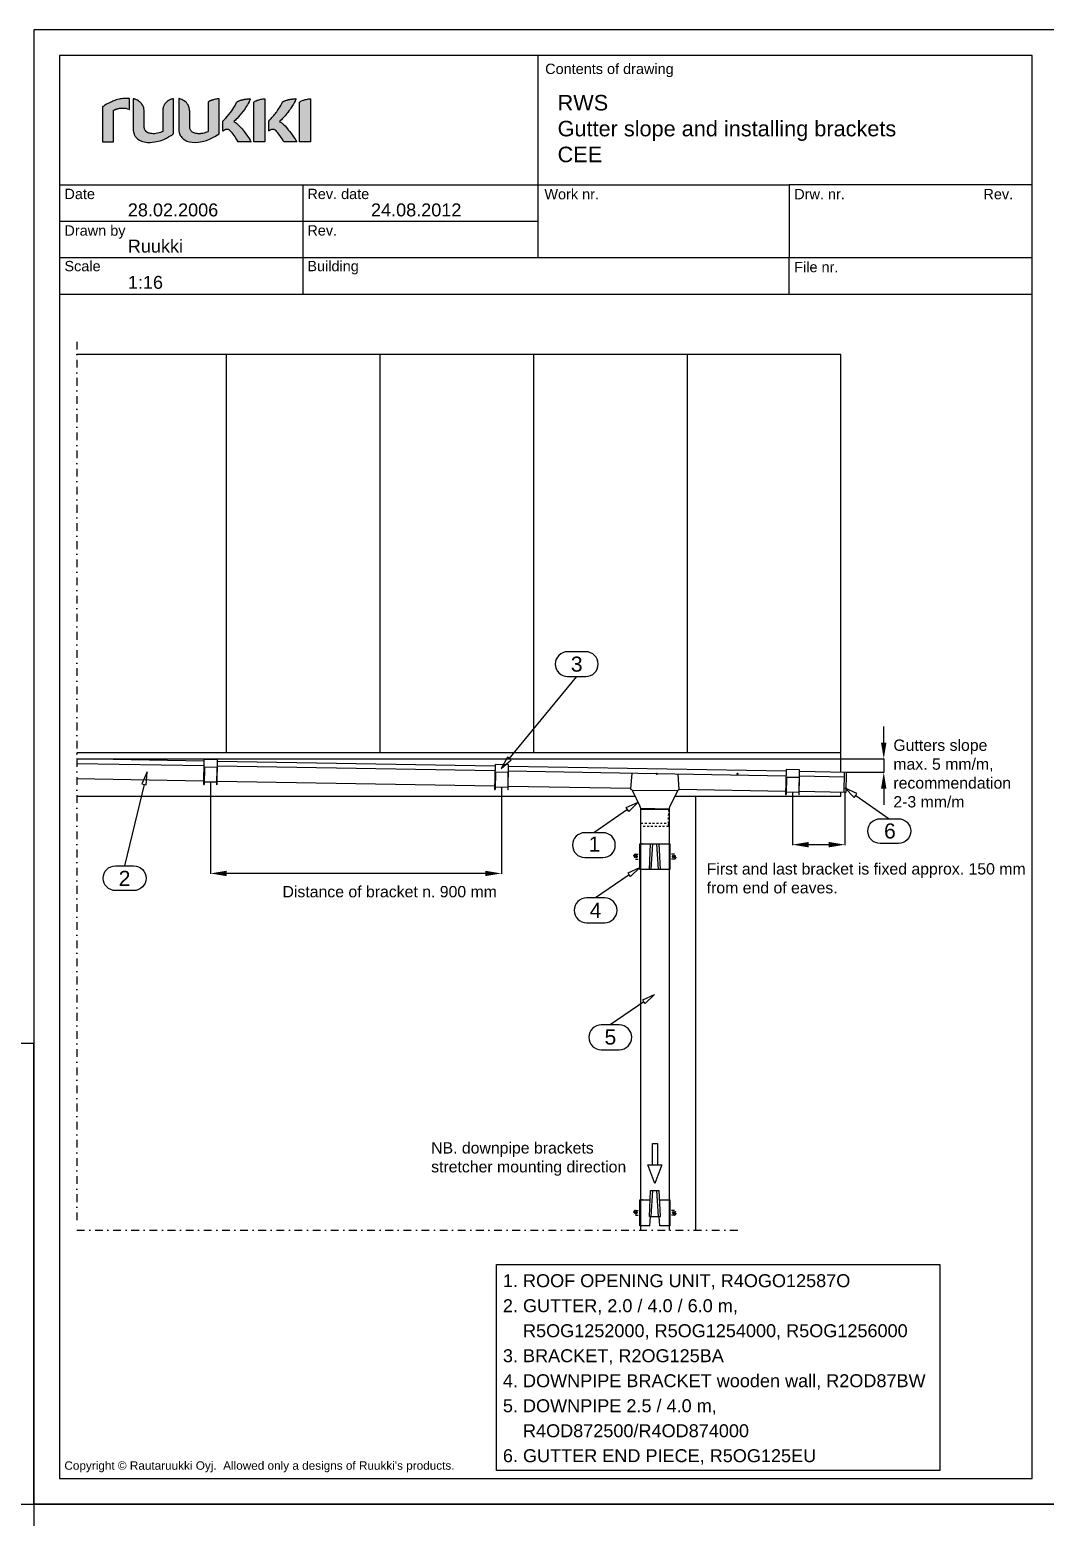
# Model space of a CAD drawing. Extents: x -5366 to 10078, y -29412 to -20292.
# Drawn here: x 760 to 3900, y -24892 to -20292 of the extents above; entities that cross this region are included whole.
import ezdxf
from ezdxf.enums import TextEntityAlignment as Align

# ---------------------------------------------------------------- set-up
doc = ezdxf.new("R2010")
doc.units = 0
doc.linetypes.add('KL', pattern=[4, 2, -2])
doc.linetypes.add('PKL', pattern=[7, 3, -2, 0, -2])
doc.layers.get('0').update_dxf_attribs({"linetype": 'CONTINUOUS'})
for name, color, linetype in [('CLASSIC', 7, 'CONTINUOUS'), ('DET_RAAMIT', 7, 'CONTINUOUS'), ('DET_VAKIOTXT', 7, 'CONTINUOUS'), ('MITAT', 2, 'CONTINUOUS'), ('MUOTO', 3, 'CONTINUOUS'), ('POIMULEVY', 7, 'CONTINUOUS'), ('r3-2', 7, 'CONTINUOUS'), ('RISTIKKO', 1, 'CONTINUOUS'), ('RU_COPYRIGHT', 7, 'CONTINUOUS'), ('RUUKKI', 7, 'CONTINUOUS'), ('RWS', 7, 'CONTINUOUS')]:
    doc.layers.add(name, color=color, linetype=linetype)
doc.layers.add('DET_RAAMI_ULOIN', color=7, linetype='CONTINUOUS', plot=False)
doc.layers.add('RWS LIMITYKSET YM', color=7, linetype='CONTINUOUS', plot=False)
doc.layers.add('KUVA', color=7, linetype='CONTINUOUS', lineweight=40)
doc.styles.add('arial', font='ARIAL.TTF')
doc.dimstyles.get("Standard").update_dxf_attribs({"dimtxt": 0.18, "dimasz": 0.18, "dimexe": 0.18, "dimexo": 0.0625, "dimgap": 0.09, "dimtad": 0, "dimtih": 1, "dimtoh": 1, "dimdec": 4, "dimzin": 0, "dimdsep": 46, "dimtxsty": 'Standard', "dimcen": 0.09, "dimadec": 0, "dimazin": 0, "dimtfac": 1, "dimtdec": 4, "dimtofl": 0, "dimtmove": 0, "dimatfit": 3, "dimfxl": 0, "dimtolj": 1, "dimtzin": 0, "dimarcsym": 0})

# ---------------------------------------------------------------- blocks, each defined once
blk = doc.blocks.new('*D105')
at = {"layer": 'RUUKKI', "color": 0, "lineweight": -2, "ltscale": 3}
for p, q in [((1318.5, -22618.7), (1318.5, -22902.6)), ((2218.5, -22634.4), (2218.5, -22902.6)), ((2168.5, -22901.4), (1368.5, -22901.4))]:
    blk.add_line(p, q, dxfattribs=at)
at = {"layer": 'RUUKKI', "color": 0, "ltscale": 3}
for points in [[(1368.5, -22893), (1368.5, -22909.7), (1318.5, -22901.4)], [(2168.5, -22893), (2168.5, -22909.7), (2218.5, -22901.4)]]:
    blk.add_solid(points, dxfattribs=at)
blk = doc.blocks.new('*D106')
at = {"layer": 'RUUKKI', "color": 0, "lineweight": -2, "ltscale": 3}
for p, q in [((3400.9, -22497.2), (3400.9, -22447.2)), ((906.2, -22547.2), (3402.1, -22547.2)), ((3400.9, -22547.2), (3400.9, -22588.7)), ((3285.6, -22588.7), (3402.1, -22588.7)), ((3400.9, -22638.7), (3400.9, -22688.7))]:
    blk.add_line(p, q, dxfattribs=at)
at = {"layer": 'RUUKKI', "color": 0, "ltscale": 3}
for points in [[(3392.5, -22497.2), (3409.2, -22497.2), (3400.9, -22547.2)], [(3392.5, -22638.7), (3409.2, -22638.7), (3400.9, -22588.7)]]:
    blk.add_solid(points, dxfattribs=at)
blk = doc.blocks.new('*D107')
at = {"layer": 'RUUKKI', "color": 0, "lineweight": -2, "ltscale": 3}
for p, q in [((3118.5, -22650.1), (3118.5, -22813.6)), ((3280.9, -22651.4), (3280.9, -22813.6)), ((3230.9, -22812.4), (3168.5, -22812.4))]:
    blk.add_line(p, q, dxfattribs=at)
at = {"layer": 'RUUKKI', "color": 0, "ltscale": 3}
for points in [[(3168.5, -22804), (3168.5, -22820.7), (3118.5, -22812.4)], [(3230.9, -22804), (3230.9, -22820.7), (3280.9, -22812.4)]]:
    blk.add_solid(points, dxfattribs=at)
blk = doc.blocks.new('ruukki_dwg')
at = {"layer": 'RUUKKI'}
for points in [[(-27.9, 99.7), (-27.9, 57.3), (-14.6, 57.3), (-14.6, 95.4), (-14, 95.7), (-13.7, 95.9), (-13.4, 96), (-13.1, 96.2), (-12.8, 96.3), (-12.5, 96.4), (-12.1, 96.6), (-11.5, 96.8), (-11.1, 96.9), (-10.8, 97), (-10.4, 97.1), (-10.1, 97.2), (-9.8, 97.3), (-9.1, 97.5), (-8.4, 97.6), (-7.4, 97.8), (-6.7, 97.9), (-5.8, 98.1), (-4.9, 98.1), (-3.3, 98.1), (-1.1, 98), (0.3, 97.8), (2.3, 97.3), (3.8, 96.6), (4.2, 96.4), (4.3, 96.4), (4.4, 96.4), (4.4, 96.4), (4.4, 109.6), (4.2, 109.7), (3.9, 109.7), (3.7, 109.7), (2.4, 109.7), (1.3, 109.7), (0.1, 109.7), (-1, 109.6), (-2.1, 109.5), (-3.6, 109.4), (-5.1, 109.2), (-6.5, 109), (-7.8, 108.8), (-9.9, 108.3), (-11.5, 107.8), (-13, 107.3), (-14.2, 106.9), (-15.4, 106.4), (-16.9, 105.7), (-18.1, 105.2), (-19.4, 104.5), (-23, 102.6), (-25.5, 101.1), (-26.5, 100.5), (-27.3, 100), (-27.6, 99.9), (-27.9, 99.7)], [(9.1, 109.3), (9.1, 72.2), (9.1, 70.8), (9.3, 69.4), (9.6, 68.1), (10, 66.9), (10.3, 66.1), (10.7, 65.4), (11.1, 64.6), (11.8, 63.6), (12.3, 63), (13.4, 61.8), (14.3, 61), (15.6, 60.1), (16.6, 59.4), (18.1, 58.7), (18.9, 58.3), (20.4, 57.8), (22.1, 57.3), (24.2, 56.9), (26.3, 56.7), (29.3, 56.7), (32, 56.9), (35, 57.2), (37.3, 57.6), (41.4, 58.6), (45.8, 60.2), (49.1, 61.9), (51.7, 63.3), (53, 64), (54.8, 65.1), (56, 65.8), (56.9, 66.4), (57.6, 66.9), (57.8, 67), (57.8, 88.2), (57.8, 109.5), (57.1, 109.3), (56.5, 109.1), (55.8, 108.9), (55.5, 108.8), (54.8, 108.6), (53.9, 108.2), (52.7, 107.7), (51.6, 107), (50.5, 106.3), (49.9, 105.9), (49.2, 105.2), (48.7, 104.8), (48.1, 104.1), (47.6, 103.6), (47.2, 103.1), (46.9, 102.5), (46.5, 102), (46.3, 101.7), (45.9, 100.8), (45.3, 99.2), (45, 98.2), (44.8, 97.1), (44.6, 96), (44.6, 95.3), (44.6, 94.5), (44.6, 69.8), (43.4, 69.2), (42.1, 68.7), (40.4, 68.1), (38.4, 67.6), (34.6, 67.1), (33.3, 67.1), (31.3, 67.2), (29.8, 67.4), (28.7, 67.6), (27.7, 67.9), (26.7, 68.3), (25.4, 69), (24.6, 69.8), (23.7, 70.9), (23.2, 71.7), (22.8, 72.7), (22.5, 73.7), (22.4, 74.3), (22.3, 74.9), (22.3, 75.6), (22.3, 76.2), (22.3, 76.6), (22.3, 94.3), (22.2, 95.5), (22, 97.3), (21.7, 98.4), (21.3, 99.7), (20.6, 101.2), (19.6, 102.9), (19, 103.7), (18.6, 104.1), (17.9, 104.9), (16.9, 105.7), (16.4, 106.1), (15.3, 106.8), (14.1, 107.5), (13.2, 107.9), (12.3, 108.3), (11.4, 108.7), (10.7, 108.9), (10.1, 109.1), (9.7, 109.1), (9.4, 109.2), (9.1, 109.3)], [(64, 109.5), (64, 72.2), (64, 71.3), (64.1, 70.3), (64.4, 68.5), (64.8, 67.3), (65.2, 66.1), (65.8, 65), (66.7, 63.6), (67.7, 62.4), (69.2, 61), (71.2, 59.6), (73.8, 58.3), (77, 57.3), (80.3, 56.8), (83.6, 56.7), (87.5, 56.9), (89.9, 57.2), (92.2, 57.6), (94.3, 58.1), (95.9, 58.5), (97.4, 59), (101, 60.4), (104.3, 62), (107.6, 63.8), (110.6, 65.7), (112.6, 67), (112.6, 109.2), (112.2, 109.2), (111.7, 109.1), (111.2, 109.1), (110.8, 109.1), (110.1, 109), (109.1, 108.8), (108.6, 108.7), (108.1, 108.6), (106.5, 108.2), (105.8, 108.1), (105.1, 107.9), (104.5, 107.7), (104.2, 107.6), (104, 107.5), (103.4, 107.3), (103.1, 107.2), (102.6, 107), (102.2, 106.8), (101.7, 106.6), (100.8, 106.1), (100.3, 105.8), (100, 105.6), (99.7, 105.5), (99.5, 105.3), (99.5, 69.8), (98.9, 69.5), (98, 69.1), (97.3, 68.8), (96.3, 68.4), (95.6, 68.2), (94.6, 67.9), (92.9, 67.5), (91.9, 67.3), (90.7, 67.2), (89.8, 67.1), (88.5, 67.1), (87.2, 67.1), (86.2, 67.2), (85.3, 67.3), (84.4, 67.4), (83.3, 67.7), (82.3, 68), (81.2, 68.5), (80.5, 68.9), (79.8, 69.4), (79.5, 69.7), (78.8, 70.4), (78.4, 71), (78, 71.9), (77.7, 72.6), (77.5, 73.2), (77.3, 74.3), (77.2, 75.2), (77.2, 76.2), (77.2, 76.5), (77.2, 94.5), (77.1, 95.3), (77, 96.8), (76.6, 98.5), (76.3, 99.5), (75.8, 100.8), (75.2, 102), (74.3, 103.3), (73.2, 104.6), (72, 105.7), (70.5, 106.8), (69, 107.7), (67.8, 108.2), (66.6, 108.7), (66, 108.9), (65.3, 109.1), (64.3, 109.4), (64, 109.5)], [(117.3, 82.4), (118, 83.1), (119.1, 84.2), (119.7, 84.9), (120.6, 85.9), (122.5, 88), (124.5, 90.3), (126.3, 92.5), (128, 94.7), (130.5, 98.7), (132, 101.2), (132.9, 103), (133.5, 104.2), (134, 105.3), (134.3, 105.5), (134.8, 105.8), (135.3, 106), (135.9, 106.4), (136.4, 106.6), (137, 106.8), (137.6, 107.1), (138.3, 107.4), (138.7, 107.5), (139, 107.6), (139.5, 107.7), (139.9, 107.9), (140.3, 108), (140.8, 108.1), (141.2, 108.2), (141.7, 108.3), (142.7, 108.5), (143.4, 108.7), (144.2, 108.8), (144.9, 108.8), (145.6, 108.9), (146.3, 109), (148.5, 109.1), (149.8, 109.2), (150.1, 109.2), (150.3, 109.2), (150.3, 109), (150.2, 108.8), (150, 108.3), (149.6, 107.4), (149.3, 106.7), (149, 106), (148.8, 105.7), (147.6, 103.4), (146.8, 101.9), (145.8, 100.3), (145, 99), (143.9, 97.4), (143.1, 96.4), (141.9, 94.7), (139.2, 91.3), (138.1, 89.9), (137.4, 89.1), (136.4, 87.9), (134.3, 85.6), (133.2, 84.5), (132.2, 83.5), (130.8, 82.1), (130.2, 81.6), (130.6, 81.5), (131.4, 81.2), (131.7, 81), (132.4, 80.6), (133.4, 79.9), (134.2, 79.3), (134.4, 79.1), (135.6, 78), (136.6, 76.9), (138.7, 74.6), (140.3, 72.8), (142.9, 69.7), (144.8, 67.1), (146.8, 64.2), (149.1, 60.8), (149.4, 60.4), (150, 59.3), (150.4, 58.6), (150.9, 57.8), (151, 57.5), (151.1, 57.3), (135.7, 57.3), (134.4, 59.4), (132.9, 61.8), (132, 63.2), (129.7, 66.4), (128.3, 68.2), (126.8, 69.9), (125.7, 71), (124.9, 71.6), (124.4, 71.9), (124.1, 72), (123.9, 72.1), (123.8, 72.2), (123.5, 72.2), (123.2, 72.3), (123, 72.3), (122.8, 72.3), (122.6, 72.3), (122.1, 72.3), (121.9, 72.3), (121.6, 72.2), (121.1, 72.1), (120.8, 72), (120.5, 72), (120.4, 71.9), (120.1, 71.8), (119.8, 71.7), (119.6, 71.6), (119.3, 71.5), (119, 71.3), (118.8, 71.2), (118.5, 71), (118.3, 70.9), (117.8, 70.6), (117.8, 70.6), (117.7, 70.5), (117.5, 70.5), (117.3, 70.3), (117.3, 82.4)], [(154.5, 105.3), (155, 105.6), (155.6, 106), (156.2, 106.3), (156.8, 106.6), (157.2, 106.8), (158.7, 107.4), (159.6, 107.7), (160.5, 108), (161.9, 108.3), (163.1, 108.6), (164.2, 108.8), (165.4, 109), (166.6, 109.1), (167.1, 109.1), (167.7, 109.2), (167.7, 57.3), (154.5, 57.3), (154.5, 105.3)], [(172.4, 82.4), (173.8, 83.9), (175.4, 85.6), (176.3, 86.7), (177.5, 88), (178.6, 89.1), (179.6, 90.3), (180.5, 91.4), (181.3, 92.5), (182.1, 93.5), (182.7, 94.3), (183.2, 95), (184.8, 97.4), (186, 99.3), (187, 101.2), (188.3, 103.6), (188.8, 104.8), (189.1, 105.3), (189.2, 105.4), (189.5, 105.6), (189.7, 105.7), (190, 105.9), (190.5, 106.2), (191.2, 106.5), (191.7, 106.7), (192.3, 107), (193, 107.2), (193.7, 107.5), (194.5, 107.7), (194.9, 107.9), (195.4, 108), (195.8, 108.1), (196.3, 108.2), (196.8, 108.3), (197.8, 108.5), (198.5, 108.7), (199.6, 108.8), (200.3, 108.9), (201, 108.9), (201.4, 109), (202.4, 109), (203.6, 109.1), (204, 109.1), (204.8, 109.2), (205.2, 109.2), (205.4, 109.2), (205.3, 109), (205.3, 109), (205.2, 108.8), (205.1, 108.5), (205, 108.3), (204.9, 108), (204.8, 107.7), (204.7, 107.4), (204.5, 107.1), (204.4, 106.7), (204.2, 106.4), (203.7, 105.3), (203.5, 104.9), (203.3, 104.5), (203.1, 104.1), (203, 103.9), (202.8, 103.6), (202.4, 102.8), (202, 102.2), (201.3, 101), (200, 99), (199.2, 97.8), (198.2, 96.4), (196.9, 94.7), (195.5, 92.8), (194.3, 91.3), (193.1, 89.9), (192.1, 88.7), (190.8, 87.2), (188.8, 85.1), (187.8, 84), (186.3, 82.6), (185.8, 82.1), (185.3, 81.6), (186, 81.4), (186.6, 81.1), (187, 81), (187.5, 80.6), (188, 80.2), (188.6, 79.8), (189.2, 79.3), (190.1, 78.4), (192.1, 76.5), (193.8, 74.6), (196.1, 71.9), (197.9, 69.7), (200.7, 65.8), (202.4, 63.5), (204.2, 60.8), (205.3, 58.9), (206.2, 57.3), (190.8, 57.3), (189.9, 58.8), (188.5, 61), (187.4, 62.7), (185.8, 65.1), (184.4, 66.9), (183.4, 68.2), (182.4, 69.3), (181.3, 70.4), (180.4, 71.3), (179.8, 71.8), (179.2, 72), (178.6, 72.2), (178, 72.3), (177.6, 72.3), (176.9, 72.3), (176.4, 72.2), (175.7, 72), (175.1, 71.8), (174.7, 71.6), (174.1, 71.3), (173.5, 71), (173.1, 70.8), (172.7, 70.5), (172.4, 70.4), (172.4, 70.3), (172.4, 82.4)], [(209.6, 105.3), (210.1, 105.6), (210.7, 106), (211.3, 106.3), (211.9, 106.6), (212.8, 107), (213.8, 107.4), (214.7, 107.7), (216.3, 108.2), (217.6, 108.5), (219.3, 108.8), (220.5, 109), (221.5, 109.1), (222.4, 109.1), (222.8, 109.2), (222.8, 57.3), (209.6, 57.3), (209.6, 105.3)]]:
    blk.add_lwpolyline(points, dxfattribs=at)
blk = doc.blocks.new('ruukkidwg')
at = {"layer": 'MUOTO', "ltscale": 70, "xscale": 6.199999999999818, "yscale": 6.199999999999818, "zscale": 6.2}
blk.add_blockref('ruukki_dwg', (270, -306), dxfattribs=at)

msp = doc.modelspace()

# ---------------------------------------------------------------- hatches: boundary and pattern name
h = msp.add_hatch(color=256)
h.paths.add_polyline_path([(985.08978, -20530.22254), (985.08978, -20638.96575), (1019.00276, -20638.96575), (1019.00276, -20541.1279), (1020.51, -20540.32994), (1021.30796, -20539.9753), (1022.10591, -20539.62065), (1022.92603, -20539.26601), (1023.74614, -20538.91136), (1024.58843, -20538.57888), (1025.43071, -20538.2464), (1027.11528, -20537.62577), (1028.00189, -20537.33762), (1028.8885, -20537.04947), (1029.75295, -20536.80565), (1030.6174, -20536.56183), (1031.50402, -20536.31802), (1033.27724, -20535.85254), (1035.02831, -20535.45357), (1037.62165, -20534.96593), (1039.30622, -20534.69995), (1041.72224, -20534.38963), (1044.00527, -20534.21231), (1047.99504, -20534.19014), (1053.62503, -20534.47829), (1057.26015, -20534.94376), (1062.46901, -20536.27369), (1066.39227, -20538.02475), (1067.41188, -20538.64538), (1067.67786, -20538.73404), (1067.85519, -20538.73404), (1067.89952, -20538.64538), (1067.89952, -20504.73239), (1067.25672, -20504.6659), (1066.61393, -20504.5994), (1065.97113, -20504.57724), (1062.80149, -20504.55507), (1059.787, -20504.55507), (1056.86117, -20504.64373), (1054.02401, -20504.77672), (1051.27551, -20504.95405), (1047.33007, -20505.30869), (1043.56197, -20505.752), (1039.94901, -20506.30613), (1036.51338, -20506.94893), (1031.1272, -20508.21235), (1027.04878, -20509.38712), (1023.12551, -20510.71704), (1020.15536, -20511.78097), (1017.09654, -20513.00007), (1013.10678, -20514.7068), (1010.22528, -20516.03672), (1006.67883, -20517.87645), (997.5467, -20522.81932), (991.07442, -20526.5431), (988.45891, -20528.09467), (986.4197, -20529.33593), (985.75474, -20529.77924)])
h.paths.add_polyline_path([(1079.82448, -20505.57468), (1079.82448, -20600.61969), (1079.97963, -20604.34347), (1080.40077, -20607.8456), (1081.17656, -20611.19256), (1082.174, -20614.36221), (1083.01629, -20616.35709), (1083.94723, -20618.26331), (1084.96684, -20620.1252), (1086.74006, -20622.69638), (1088.00349, -20624.33662), (1090.81849, -20627.3511), (1093.12369, -20629.43465), (1096.49282, -20631.87283), (1099.17483, -20633.51307), (1102.94293, -20635.41929), (1104.89349, -20636.26157), (1108.94974, -20637.70232), (1113.11683, -20638.85492), (1118.48084, -20639.85236), (1123.91135, -20640.36216), (1131.69139, -20640.38433), (1138.69564, -20640.02968), (1146.36485, -20639.1874), (1152.2165, -20638.21212), (1162.72288, -20635.50795), (1173.87205, -20631.36303), (1182.42787, -20627.21811), (1189.09964, -20623.64949), (1192.49094, -20621.7211), (1197.03484, -20619.01693), (1200.18232, -20617.02205), (1202.39885, -20615.60347), (1204.17208, -20614.38437), (1204.70405, -20614.00756), (1204.70405, -20559.59163), (1204.70405, -20505.1757), (1203.01948, -20505.57468), (1201.33492, -20506.01798), (1199.65035, -20506.54995), (1198.83023, -20506.81594), (1197.19, -20507.39224), (1194.77397, -20508.32318), (1191.71516, -20509.78609), (1188.745, -20511.47066), (1185.95217, -20513.33255), (1184.62224, -20514.35216), (1182.71602, -20515.97023), (1181.49693, -20517.12282), (1179.7902, -20518.91822), (1178.68193, -20520.20381), (1177.66232, -20521.53373), (1176.73138, -20522.90798), (1175.80044, -20524.32656), (1175.40146, -20525.08018), (1174.20453, -20527.34105), (1172.65296, -20531.41947), (1171.89933, -20534.03498), (1171.3452, -20536.73916), (1170.96839, -20539.57632), (1170.8354, -20541.52687), (1170.79107, -20543.52175), (1170.79107, -20606.91465), (1167.77658, -20608.42189), (1164.45178, -20609.79615), (1160.17386, -20611.23689), (1154.92068, -20612.58898), (1145.19009, -20613.83024), (1141.82096, -20613.83024), (1136.78942, -20613.58642), (1132.97698, -20613.07662), (1130.09549, -20612.50032), (1127.47998, -20611.7467), (1125.04179, -20610.77142), (1121.80565, -20608.90953), (1119.52262, -20606.95898), (1117.21742, -20604.14398), (1115.99832, -20601.94961), (1115.02305, -20599.48926), (1114.29159, -20596.76292), (1114.02561, -20595.30001), (1113.82612, -20593.74843), (1113.69313, -20592.1082), (1113.62663, -20590.40147), (1113.60447, -20589.53702), (1113.60447, -20544.00939), (1113.49364, -20541.01707), (1112.89518, -20536.29585), (1112.29671, -20533.63601), (1111.21061, -20530.24471), (1109.48171, -20526.32144), (1106.77754, -20521.97704), (1105.22597, -20520.02648), (1104.13986, -20518.78522), (1102.3888, -20516.96767), (1099.86195, -20514.79546), (1098.53203, -20513.77586), (1095.7392, -20511.86964), (1092.81337, -20510.18507), (1090.48601, -20509.0768), (1088.11432, -20508.0572), (1085.69829, -20507.19275), (1084.03589, -20506.66078), (1082.35133, -20506.19531), (1081.50904, -20505.97365), (1080.66676, -20505.77417)])
h.paths.add_polyline_path([(1220.61877, -20505.1757), (1220.61877, -20600.61969), (1220.6631, -20603.14654), (1220.88475, -20605.5404), (1221.68271, -20610.10646), (1222.61365, -20613.32044), (1223.81058, -20616.35709), (1225.25133, -20619.19425), (1227.53436, -20622.69638), (1230.17204, -20625.88819), (1233.91798, -20629.43465), (1239.06034, -20632.9811), (1245.68778, -20636.26157), (1253.91112, -20638.85492), (1262.53345, -20640.207), (1271.02277, -20640.42866), (1280.84202, -20639.91886), (1287.20348, -20639.1874), (1293.03296, -20638.21212), (1298.46348, -20636.97086), (1302.5419, -20635.81827), (1306.443, -20634.53268), (1315.57512, -20630.98622), (1324.13095, -20626.7748), (1332.50945, -20622.20874), (1340.17866, -20617.50969), (1345.40968, -20614.00756), (1345.40968, -20505.92932), (1344.19059, -20505.95149), (1343.03799, -20505.99582), (1341.59724, -20506.10665), (1340.79929, -20506.19531), (1338.80441, -20506.46129), (1336.45488, -20506.81594), (1335.08063, -20507.08192), (1333.70638, -20507.3479), (1329.58362, -20508.27885), (1327.83256, -20508.72216), (1326.17016, -20509.18763), (1324.61859, -20509.67527), (1323.86496, -20509.91909), (1323.13351, -20510.1629), (1321.71493, -20510.67271), (1321.0278, -20510.93869), (1319.74221, -20511.42633), (1318.54528, -20511.9583), (1317.39268, -20512.49027), (1314.93233, -20513.75369), (1313.69107, -20514.48515), (1312.91528, -20514.97278), (1312.27249, -20515.39393), (1311.62969, -20515.81507), (1311.62969, -20606.91465), (1310.12245, -20607.7126), (1307.75076, -20608.77654), (1306.11052, -20609.46367), (1303.56151, -20610.41678), (1301.83261, -20610.99308), (1299.2171, -20611.72453), (1294.87269, -20612.7663), (1292.30151, -20613.20961), (1289.02104, -20613.63075), (1286.71584, -20613.83024), (1283.4797, -20613.83024), (1280.06624, -20613.74158), (1277.62805, -20613.58642), (1275.27852, -20613.3426), (1273.03982, -20612.98796), (1270.24699, -20612.34516), (1267.65364, -20611.52504), (1264.72781, -20610.23945), (1263.10974, -20609.28634), (1261.18136, -20607.82343), (1260.31691, -20607.02548), (1258.72101, -20605.20792), (1257.67923, -20603.67851), (1256.52664, -20601.46198), (1255.81734, -20599.57792), (1255.41837, -20598.248), (1254.84207, -20595.38867), (1254.57608, -20593.03914), (1254.44309, -20590.49013), (1254.44309, -20589.62568), (1254.44309, -20543.52175), (1254.35443, -20541.52687), (1254.04412, -20537.6701), (1253.09101, -20533.14837), (1252.31522, -20530.57719), (1251.02963, -20527.34105), (1249.43372, -20524.32656), (1247.0842, -20520.86877), (1244.38002, -20517.72129), (1241.29904, -20514.88412), (1237.24278, -20511.91397), (1233.60767, -20509.78609), (1230.50452, -20508.32318), (1227.31271, -20507.08192), (1225.67247, -20506.54995), (1223.9879, -20506.01798), (1221.46105, -20505.37519)])
h.paths.add_polyline_path([(1357.4233, -20574.55324), (1359.13003, -20572.89084), (1361.9007, -20569.92068), (1363.45228, -20568.21395), (1365.89047, -20565.50978), (1370.63385, -20560.30092), (1375.84271, -20554.27195), (1380.36444, -20548.66411), (1384.73101, -20542.94545), (1391.29196, -20532.86022), (1394.99357, -20526.29928), (1397.45392, -20521.62239), (1398.91684, -20518.65223), (1400.29109, -20515.81507), (1401.04471, -20515.30527), (1402.15298, -20514.61814), (1403.43857, -20513.90885), (1405.03447, -20513.06656), (1406.32006, -20512.49027), (1407.78298, -20511.86964), (1409.42321, -20511.20468), (1411.19644, -20510.53972), (1412.14955, -20510.2294), (1413.10266, -20509.91909), (1414.1666, -20509.58661), (1415.23053, -20509.25412), (1416.38313, -20508.94381), (1417.53573, -20508.6335), (1418.75482, -20508.34535), (1419.97392, -20508.0572), (1422.58943, -20507.54739), (1424.38482, -20507.23708), (1426.22455, -20506.97109), (1428.08643, -20506.74944), (1429.94832, -20506.57212), (1431.76588, -20506.41696), (1437.39588, -20506.06231), (1440.67635, -20505.95149), (1441.47431, -20505.92932), (1442.0506, -20505.92932), (1441.87328, -20506.43913), (1441.69596, -20506.94893), (1441.20832, -20508.19019), (1440.21088, -20510.47322), (1439.43509, -20512.17995), (1438.59281, -20513.99751), (1438.1495, -20514.92845), (1435.13502, -20520.75794), (1433.00714, -20524.45955), (1430.54679, -20528.58231), (1428.28592, -20532.1066), (1425.62608, -20535.96337), (1423.60903, -20538.77837), (1420.43939, -20543.01195), (1413.56813, -20551.81159), (1410.7088, -20555.31372), (1408.89124, -20557.44159), (1406.32006, -20560.41175), (1400.91172, -20566.2634), (1398.16321, -20569.10057), (1395.63636, -20571.62742), (1391.89042, -20575.26253), (1390.494, -20576.59245), (1391.38062, -20576.81411), (1393.50849, -20577.63423), (1394.3951, -20578.05537), (1396.1905, -20579.1193), (1398.56219, -20580.8482), (1400.64573, -20582.5771), (1401.19987, -20583.0869), (1404.19219, -20585.9019), (1406.85203, -20588.60607), (1412.34904, -20594.45773), (1416.4053, -20599.13461), (1422.89974, -20607.22497), (1427.86478, -20613.9189), (1433.00714, -20621.16697), (1438.94746, -20630.01094), (1439.61242, -20631.07488), (1441.27482, -20633.84555), (1442.22793, -20635.50795), (1443.42486, -20637.68016), (1443.75734, -20638.32295), (1444.08982, -20638.96575), (1404.54683, -20638.96575), (1401.19987, -20633.42441), (1397.36526, -20627.3511), (1395.06006, -20623.84898), (1389.16408, -20615.47048), (1385.66196, -20611.03741), (1381.76086, -20606.73733), (1378.90153, -20603.92233), (1376.92881, -20602.2156), (1375.51023, -20601.37331), (1374.8896, -20601.1295), (1374.26897, -20600.90784), (1373.95865, -20600.79702), (1373.29369, -20600.66402), (1372.5844, -20600.57536), (1371.91944, -20600.4867), (1371.5648, -20600.4867), (1370.8555, -20600.4867), (1369.79157, -20600.53103), (1369.08228, -20600.57536), (1368.41732, -20600.66402), (1367.04306, -20600.93001), (1366.3781, -20601.10733), (1365.62448, -20601.32898), (1365.24767, -20601.46198), (1364.49405, -20601.75013), (1363.71826, -20602.08261), (1363.31929, -20602.25993), (1362.56566, -20602.61457), (1361.81204, -20602.96922), (1361.12492, -20603.34603), (1360.43779, -20603.72284), (1359.83933, -20604.07749), (1358.75322, -20604.72028), (1358.26559, -20605.00843), (1357.95527, -20605.18575), (1357.4233, -20605.5404)])
h.paths.add_polyline_path([(1452.77863, -20515.81507), (1454.06422, -20514.97278), (1455.66013, -20513.99751), (1457.03438, -20513.26605), (1458.58595, -20512.49027), (1459.69422, -20511.9583), (1463.59532, -20510.40672), (1465.78969, -20509.67527), (1468.16138, -20508.94381), (1471.61918, -20508.0572), (1474.81099, -20507.3479), (1477.51516, -20506.86027), (1480.72914, -20506.39479), (1483.89878, -20506.10665), (1485.09571, -20506.04015), (1486.60295, -20505.92932), (1486.60295, -20638.96575), (1452.77863, -20638.96575)])
h.paths.add_polyline_path([(1498.61657, -20574.55324), (1502.29602, -20570.7408), (1506.26362, -20566.41856), (1508.7683, -20563.64789), (1511.80496, -20560.30092), (1514.4648, -20557.26427), (1517.01381, -20554.27195), (1519.38551, -20551.39045), (1521.53554, -20548.66411), (1523.46393, -20546.15943), (1525.12633, -20543.96506), (1526.47842, -20542.12534), (1530.44601, -20536.20719), (1533.4605, -20531.19782), (1536.18684, -20526.29928), (1539.37865, -20520.13731), (1540.79723, -20517.23365), (1541.48436, -20515.81507), (1541.75034, -20515.59341), (1542.63696, -20515.01712), (1542.96944, -20514.81763), (1543.70089, -20514.39649), (1545.07514, -20513.64286), (1546.87054, -20512.77842), (1548.24479, -20512.17995), (1549.7742, -20511.53716), (1551.45877, -20510.8722), (1553.32065, -20510.2294), (1555.35987, -20509.58661), (1556.4238, -20509.25412), (1557.55424, -20508.94381), (1558.68467, -20508.6335), (1559.92593, -20508.34535), (1561.16719, -20508.0572), (1563.76053, -20507.54739), (1565.57809, -20507.23708), (1568.34876, -20506.86027), (1570.21065, -20506.63861), (1572.02821, -20506.50562), (1572.91482, -20506.41696), (1575.53033, -20506.23964), (1578.58915, -20506.06231), (1579.80825, -20506.01798), (1581.84746, -20505.95149), (1582.66758, -20505.92932), (1583.24388, -20505.92932), (1583.06655, -20506.43913), (1582.88923, -20506.94893), (1582.62325, -20507.56956), (1582.35726, -20508.19019), (1582.04695, -20508.92164), (1581.73663, -20509.6531), (1581.38199, -20510.47322), (1581.02734, -20511.29334), (1580.6062, -20512.17995), (1580.18506, -20513.06656), (1578.83297, -20515.88156), (1578.3675, -20516.83467), (1577.90203, -20517.80995), (1577.43655, -20518.78522), (1577.05974, -20519.42802), (1576.68293, -20520.07082), (1575.50817, -20522.19869), (1574.64372, -20523.70593), (1572.7375, -20526.91991), (1569.45703, -20532.1066), (1567.46215, -20535.01026), (1564.75797, -20538.77837), (1561.61049, -20543.01195), (1557.79805, -20547.99915), (1554.73924, -20551.81159), (1551.85774, -20555.31372), (1549.17573, -20558.4612), (1545.8731, -20562.22931), (1540.68641, -20567.68198), (1538.04873, -20570.36399), (1534.43578, -20573.93261), (1533.06153, -20575.26253), (1531.68727, -20576.59245), (1533.41617, -20577.08009), (1535.10074, -20577.83371), (1535.98735, -20578.27702), (1537.33944, -20579.1193), (1538.73586, -20580.09458), (1540.22093, -20581.26934), (1541.79467, -20582.5771), (1544.09987, -20584.70497), (1549.17573, -20589.78084), (1553.52014, -20594.45773), (1559.50479, -20601.46198), (1564.04868, -20607.22497), (1571.31892, -20617.08855), (1575.53033, -20623.13969), (1580.14073, -20630.01094), (1582.97789, -20634.71), (1585.28309, -20638.96575), (1545.74011, -20638.96575), (1543.47924, -20635.19764), (1539.91062, -20629.50114), (1537.00696, -20625.04591), (1532.90637, -20619.0391), (1529.44857, -20614.34004), (1526.85523, -20611.03741), (1524.32838, -20608.15591), (1521.49121, -20605.27442), (1519.20818, -20603.14654), (1517.54578, -20601.81662), (1516.08287, -20601.1295), (1514.44263, -20600.66402), (1513.06838, -20600.4867), (1512.02661, -20600.4867), (1510.27555, -20600.57536), (1508.9013, -20600.79702), (1507.19456, -20601.21816), (1505.66515, -20601.75013), (1504.51256, -20602.25993), (1503.00531, -20602.96922), (1501.58673, -20603.72284), (1500.3898, -20604.43213), (1499.45886, -20605.00843), (1498.7274, -20605.45174), (1498.61657, -20605.5404)])
h.paths.add_polyline_path([(1594.14923, -20515.81507), (1595.43482, -20514.97278), (1596.98639, -20513.99751), (1598.40497, -20513.26605), (1599.95655, -20512.49027), (1602.26174, -20511.42633), (1604.92159, -20510.40672), (1607.13812, -20509.67527), (1611.21655, -20508.5005), (1614.58568, -20507.70255), (1618.88576, -20506.86027), (1622.09973, -20506.39479), (1624.60442, -20506.15098), (1626.99827, -20506.01798), (1627.97355, -20505.92932), (1627.97355, -20638.96575), (1594.14923, -20638.96575)])

# ---------------------------------------------------------------- linework, layer by layer
at = {"layer": 'CLASSIC', "color": 1}
for points in [[(3314.29844, -22660.71041), (3317.73617, -22654.64434), (3281.34959, -22638.03064), (3309.85957, -22666.08736), (3314.29844, -22660.71041), (3418.01547, -22732.10222), (3446.01545, -22732.10222, -1), (3446.01545, -22808.7021), (3390.01549, -22808.7021, -1), (3390.01549, -22732.10222), (3418.01547, -22732.10222)], [(2608.17256, -22704.00487), (2604.73483, -22697.9388), (2641.12141, -22681.3251), (2612.61143, -22709.38182), (2608.17256, -22704.00487), (2504.45553, -22775.39668), (2476.45555, -22775.39668, 1), (2476.45555, -22851.99656), (2532.45551, -22851.99656, 1), (2532.45551, -22775.39668), (2504.45553, -22775.39668)], [(2613.59256, -22905.66344), (2610.15482, -22899.59737), (2646.5414, -22882.98367), (2618.03142, -22911.04039), (2613.59256, -22905.66344), (2509.87552, -22977.05525), (2481.87554, -22977.05525, 1), (2481.87554, -23053.65513), (2537.87551, -23053.65513, 1), (2537.87551, -22977.05525), (2509.87552, -22977.05525)], [(2658.79394, -23298.47264), (2655.3562, -23292.40658), (2691.74278, -23275.79288), (2663.2328, -23303.84959), (2658.79394, -23298.47264), (2555.0769, -23369.86446), (2527.07692, -23369.86446, 1), (2527.07692, -23446.46434), (2583.07688, -23446.46434, 1), (2583.07688, -23369.86446), (2555.0769, -23369.86446)]]:
    msp.add_lwpolyline(points, format="xyb", dxfattribs=at)
at = {"layer": 'DET_RAAMI_ULOIN', "color": 2}
for points in [[(772.35454, -24852.30809), (3940.35454, -24852.30809), (3940.35454, -20292.30809), (772.35454, -20292.30809)], [(-217.64545, -24852.3081), (772.35455, -24852.3081), (772.35455, -23427.3081), (-217.64545, -23427.3081)], [(772.35454, -29412.30809), (3940.35454, -29412.30809), (3940.35454, -24852.30809), (772.35454, -24852.30809)]]:
    msp.add_lwpolyline(points, close=True, dxfattribs=at)
at = {"layer": 'DET_RAAMIT', "color": 2}
for p, q in [((852.35454, -20772.30809), (3108.35454, -20772.30809)), ((1604.35454, -20772.30809), (1604.35454, -21109.56457)), ((2332.35454, -20996.30809), (2332.35454, -20772.30809)), ((852.35454, -20884.30809), (2332.35454, -20884.30809)), ((852.35454, -20996.30809), (3108.35454, -20996.30809)), ((852.35454, -21109.56457), (3860.35454, -21109.56457))]:
    msp.add_line(p, q, dxfattribs=at)
for points in [[(852.35454, -24772.30809), (3860.35454, -24772.30809), (3860.35454, -20372.30809), (852.35454, -20372.30809)], [(3108.35454, -20772.30809), (3108.35454, -20996.30809), (3860.35454, -20996.30809), (3860.35454, -20772.30809)]]:
    msp.add_lwpolyline(points, close=True, dxfattribs=at)
for points in [[(2332.35454, -20772.30809), (2332.35454, -20372.30809)], [(3108.35454, -21109.56457), (3108.35454, -20996.40093)]]:
    msp.add_lwpolyline(points, dxfattribs=at)
at = {"layer": 'KUVA', "linetype": 'ByBlock', "ltscale": 20}
for p in [(2699.11598, -22593.27586), (2948.66021, -22593.34871)]:
    msp.add_point(p, dxfattribs=at)
at = {"layer": 'POIMULEVY', "color": 1}
for points in [[(2243.48045, -22545.64029), (2237.72526, -22541.70418), (2218.10792, -22576.5633), (2248.46471, -22550.51597), (2243.48045, -22545.64029), (2260.39547, -22525.02495), (2451.36467, -22292.27942), (2479.36466, -22292.27942, 1), (2479.36466, -22215.67954), (2423.36469, -22215.67954, 1), (2423.36469, -22292.27942), (2451.36467, -22292.27942)], [(1113.48777, -22626.33952), (1120.38363, -22627.37021), (1122.82611, -22587.44485), (1106.87565, -22624.12703), (1113.48777, -22626.33952), (1107.26221, -22652.2693), (1053.08744, -22877.90995), (1081.08744, -22877.90995, -1), (1081.08744, -22954.50987), (1025.08744, -22954.50987, -1), (1025.08744, -22877.90995), (1053.08744, -22877.90995)]]:
    msp.add_lwpolyline(points, format="xyb", dxfattribs=at)
at = {"layer": 'r3-2'}
msp.add_line((2683.64199, -23802.12285), (2703.20202, -23802.12285), dxfattribs=at)
msp.add_lwpolyline([(2685.44582, -23802.12285), (2685.44586, -23736.90866), (2701.39815, -23736.90866), (2701.39819, -23802.12285)], dxfattribs=at)
msp.add_lwpolyline([(2715.022, -23802.12286), (2693.42198, -23859.72285), (2671.822, -23802.12284)], close=True, dxfattribs=at)
at = {"layer": 'RUUKKI', "linetype": 'PKL', "ltscale": 8}
for p, q in [((905.60956, -21256.98139), (905.60956, -24004.19767)), ((905.60956, -24004.19767), (2952.88025, -24004.19767))]:
    msp.add_line(p, q, dxfattribs=at)
at = {"layer": 'RUUKKI', "ltscale": 8}
msp.add_line((3268.5583, -21296.98139), (905.60956, -21296.98139), dxfattribs=at)
at = {"layer": 'RUUKKI', "ltscale": 3}
for p, q in [((1368.5583, -22528.424), (1368.5583, -21296.98139)), ((1843.5583, -22528.424), (1843.5583, -21296.98139)), ((2318.5583, -22528.424), (2318.5583, -21296.98139)), ((2793.5583, -22528.424), (2793.5583, -21296.98139)), ((3268.5583, -22528.424), (3268.5583, -21296.98139)), ((3268.5583, -22528.424), (905.60956, -22528.424)), ((3268.5583, -22588.424), (3268.5583, -22528.424)), ((3268.5583, -22588.424), (3268.5583, -22528.424)), ((2632.58149, -22663.81568), (905.60956, -22663.81568)), ((3268.5583, -22663.81568), (2754.59792, -22663.81568)), ((2818.6952, -22663.81568), (2818.63068, -24004.19767)), ((3268.5583, -22663.81568), (3268.5583, -22650.53486))]:
    msp.add_line(p, q, dxfattribs=at)
at = {"layer": 'RWS', "ltscale": 3}
for p, q in [((1298.59054, -22554.03809), (905.60956, -22547.17858)), ((1298.33193, -22568.85386), (905.60956, -22561.99886)), ((1298.68108, -22548.85108), (1297.3322, -22626.1285)), ((1298.28154, -22571.74094), (1340.27514, -22572.47394)), ((1340.67468, -22549.58408), (1298.68108, -22548.85108)), ((1299.78131, -22571.76712), (1298.83197, -22626.15468)), ((1338.77537, -22572.44776), (1337.82603, -22626.83533)), ((1339.3258, -22626.86151), (1340.67468, -22549.58408)), ((2198.35932, -22584.56389), (1340.32554, -22569.58686)), ((2198.61793, -22569.74813), (1340.58415, -22554.77109)), ((2198.70847, -22564.56112), (2197.35959, -22641.83854)), ((2240.70207, -22565.29412), (2198.70847, -22564.56112)), ((2239.35319, -22642.57154), (2240.70207, -22565.29412)), ((3098.38671, -22600.27393), (2240.35292, -22585.2969)), ((3098.64532, -22585.45816), (2240.61153, -22570.48113)), ((3098.73586, -22580.27115), (3097.38698, -22657.54858)), ((3140.72946, -22581.00415), (3098.73586, -22580.27115)), ((3139.38058, -22658.28158), (3140.72946, -22581.00415)), ((1297.50672, -22616.13003), (905.60956, -22609.28944)), ((1297.3322, -22626.1285), (1298.83197, -22626.15468)), ((1339.3258, -22626.86151), (1337.82603, -22626.83533)), ((2197.53411, -22631.84006), (1339.50033, -22616.86303)), ((2198.30893, -22587.45097), (2240.30253, -22588.18398)), ((2199.8087, -22587.47715), (2198.85936, -22641.86472)), ((2238.80276, -22588.1578), (2237.85342, -22642.54536)), ((3098.33631, -22603.16101), (3140.32992, -22603.89401)), ((3099.83609, -22603.18719), (3098.88675, -22657.57476)), ((3138.83014, -22603.86783), (3137.88081, -22658.2554)), ((3278.29366, -22603.41422), (3140.38031, -22601.00693)), ((3285.01661, -22588.71129), (3140.63892, -22586.19116)), ((3278.54474, -22588.59832), (3277.46845, -22650.69039)), ((3285.01661, -22588.71129), (3283.93279, -22650.80322)), ((2197.35959, -22641.83854), (2198.85936, -22641.86472)), ((2239.35319, -22642.57154), (2237.85342, -22642.54536)), ((2618.54203, -22639.18878), (2239.52771, -22632.57307)), ((2622.96825, -22644.10561), (2764.01353, -22645.33649)), ((3097.5615, -22647.5501), (2768.51917, -22641.80665)), ((3097.38698, -22657.54858), (3098.88675, -22657.57476)), ((3139.38058, -22658.28158), (3137.88081, -22658.2554)), ((3283.93279, -22650.80322), (3139.5551, -22648.2831)), ((2679.7892, -23881.74696), (2706.17845, -23881.74696)), ((2675.95763, -23961.74696), (2710.01002, -23961.74696))]:
    msp.add_line(p, q, dxfattribs=at)
at = {"layer": 'RWS', "color": 7, "linetype": 'Continuous'}
for p, q in [((1299.77899, -22617.73924), (1337.17329, -22618.39197)), ((2618.54203, -22639.1888), (2623.09186, -22591.97763)), ((2768.51917, -22641.80665), (2765.61978, -22594.46546)), ((2199.80637, -22633.44928), (2237.20068, -22634.102)), ((2618.51791, -22641.29766), (2618.54203, -22639.1888)), ((2622.96825, -22644.10561), (2646.72544, -22692.81508)), ((2764.01353, -22645.33649), (2739.40986, -22693.62393)), ((2768.5122, -22642.60664), (2768.51918, -22641.80667)), ((3099.83376, -22649.15932), (3137.22807, -22649.81204)), ((2692.99907, -22701.07842), (2649.29526, -22700.69702)), ((2692.99907, -22701.07842), (2736.70287, -22701.45982))]:
    msp.add_line(p, q, dxfattribs=at)
at = {"layer": 'RWS'}
for p, q in [((2648.88382, -22702.63463), (2648.88382, -24004.19767)), ((2648.88382, -22702.63463), (2737.08382, -22702.63463)), ((2737.08382, -22702.63463), (2737.08382, -24004.19767)), ((2675.95763, -22889.34663), (2679.7892, -22809.34663)), ((2681.34892, -22889.34663), (2686.31382, -22809.34663)), ((2704.61873, -22889.34663), (2699.65383, -22809.34663)), ((2710.01002, -22889.34663), (2706.17845, -22809.34663)), ((2675.95763, -23961.74696), (2679.7892, -23881.74696)), ((2681.34892, -23961.74696), (2686.31382, -23881.74696)), ((2704.61873, -23961.74696), (2699.65383, -23881.74696)), ((2710.01002, -23961.74696), (2706.17845, -23881.74696)), ((2677.91909, -23990.76175), (2679.71979, -23961.74696)), ((2708.04856, -23990.76175), (2706.24786, -23961.74696))]:
    msp.add_line(p, q, dxfattribs=at)
at = {"layer": 'RWS', "linetype": 'PKL', "ltscale": 3}
for p, q in [((2637.46183, -22849.12319), (2630.94684, -22849.12319)), ((2632.92785, -22841.84663), (2646.5414, -22841.84663)), ((2632.92785, -22856.84663), (2646.5414, -22856.84663)), ((2634.20434, -22852.38068), (2634.20434, -22845.8657)), ((2753.36203, -22841.84663), (2739.74849, -22841.84663)), ((2753.36203, -22856.84663), (2739.74849, -22856.84663)), ((2748.82805, -22849.12319), (2755.34304, -22849.12319)), ((2752.08555, -22852.38068), (2752.08555, -22845.8657)), ((2637.46183, -23950.53831), (2630.94684, -23950.53831)), ((2632.92785, -23943.26175), (2646.5414, -23943.26175)), ((2632.92785, -23958.26175), (2646.5414, -23958.26175)), ((2634.20434, -23953.7958), (2634.20434, -23947.28081)), ((2753.36203, -23943.26175), (2739.74849, -23943.26175)), ((2753.36203, -23958.26175), (2739.74849, -23958.26175)), ((2748.82805, -23950.53831), (2755.34304, -23950.53831)), ((2752.08555, -23953.7958), (2752.08555, -23947.28081))]:
    msp.add_line(p, q, dxfattribs=at)
at = {"layer": 'RWS', "ltscale": 3}
msp.add_lwpolyline([(2646.5414, -22809.34663), (2739.74849, -22809.34663), (2739.74849, -22889.34663), (2646.5414, -22889.34663)], close=True, dxfattribs=at)
for points in [[(2677.91909, -23990.76175), (2646.5414, -23990.76175), (2646.5414, -23910.76175), (2678.39955, -23910.76175)], [(2707.5681, -23910.76175), (2739.74849, -23910.76175), (2739.74849, -23990.76175), (2708.04856, -23990.76175)]]:
    msp.add_lwpolyline(points, dxfattribs=at)
at = {"layer": 'RWS', "color": 5}
msp.add_lwpolyline([(2203.71317, -24110.76771), (3573.97457, -24110.76771), (3573.97457, -24747.76905), (2203.71317, -24747.76905)], close=True, dxfattribs=at)
at = {"layer": 'RWS', "ltscale": 3}
for centre in [(2634.20434, -22849.12319), (2752.08555, -22849.12319), (2634.20434, -23950.53831), (2752.08555, -23950.53831)]:
    msp.add_circle(centre, 4.1583, dxfattribs=at)
at = {"layer": 'RWS', "color": 7, "linetype": 'Continuous'}
for centre, radius, start, end in [((1299.76502, -22618.53912), 0.8, 88.99998123, 178.99998929), ((1337.15933, -22619.19184), 0.8, 358.99998926, 88.99999732), ((2199.79241, -22634.24915), 0.8, 88.99998123, 178.99998929), ((2237.18672, -22634.90188), 0.8, 358.99998926, 88.99999732), ((2618.47428, -22646.29747), 5, 26, 89.50000268), ((2768.46857, -22647.60645), 5, 89.49999732, 153), ((3099.8198, -22649.95919), 0.8, 88.99998123, 178.99998929), ((3137.2141, -22650.61192), 0.8, 358.99998926, 88.99999732), ((2619.74156, -22705.92503), 30, 6.29687068, 26), ((2766.14005, -22707.24365), 30, 153, 172.62423707)]:
    msp.add_arc(centre, radius, start, end, dxfattribs=at)
at = {"layer": 'RWS', "linetype": 'PKL', "ltscale": 3}
for centre, start, end in [((2634.76255, -22849.34663), 103.74606825, 256.25393175), ((2751.52734, -22849.34663), 283.74606825, 76.25393175), ((2634.76255, -23950.76175), 103.74606825, 256.25393175), ((2751.52734, -23950.76175), 283.74606825, 76.25393175)]:
    msp.add_arc(centre, 7.72115, start, end, dxfattribs=at)
at = {"layer": 'RWS'}
for p in [(2653.4023, -22809.34663), (2681.99436, -22878.94663), (2653.4023, -23910.76175)]:
    msp.add_point(p, dxfattribs=at)
at = {"layer": 'RWS LIMITYKSET YM', "linetype": 'KL', "ltscale": 3}
for p, q in [((2650.10648, -22745.53169), (2649.76049, -22705.70561)), ((2735.10931, -22746.27351), (2736.1503, -22706.45952)), ((2650.02072, -22755.70545), (2650.10647, -22745.87997)), ((2735.01749, -22756.44721), (2650.02072, -22755.70545)), ((2650.10799, -22745.70583), (2735.10475, -22746.44759)), ((2735.01749, -22756.44721), (2735.10323, -22746.62173))]:
    msp.add_line(p, q, dxfattribs=at)
for centre, radius, start, end in [((2619.50037, -22706.13361), 30.26314, 0.81034979, 6.63929613), ((2766.14005, -22707.24364), 30, 172.6242464, 178.50225923), ((2630.10723, -22745.70544), 20, 359.5, 0.49774086), ((2755.10247, -22746.79626), 20, 178.50225923, 179.5)]:
    msp.add_arc(centre, radius, start, end, dxfattribs=at)

# ---------------------------------------------------------------- block references
at = {"layer": 'MITAT', "xscale": 0.4136336361298163, "yscale": 0.4136336361261783, "zscale": 0.4136336361292254}
msp.add_blockref('ruukkidwg', (944.9466, -20659.3378), dxfattribs=at)

# ---------------------------------------------------------------- texts
at = {"layer": 'CLASSIC', "color": 2, "style": 'arial'}
for s, p in [('6', (3419.971, -22769.88519)), ('1', (2506.21327, -22810.5874)), ('4', (2509.6677, -23015.45301)), ('5', (2555.50148, -23407.55066))]:
    msp.add_text(s, height=46.66664, dxfattribs=at).set_placement(p, align=Align.MIDDLE)
for s, p in [('    R5OG1252000, R5OG1254000, R5OG1256000', (2223.13842, -24335.44201)), ('3. BRACKET, R2OG125BA', (2223.13842, -24412.77486))]:
    msp.add_text(s, height=40, dxfattribs=at).set_placement(p)
at = {"layer": 'DET_RAAMIT', "color": 2, "insert": (2392.28382, -20493.88857), "char_height": 48, "width": 1468.0707136, "attachment_point": 1, "style": 'arial'}
msp.add_mtext('RWS\\PGutter slope and installing brackets\\PCEE', dxfattribs=at)
at = {"layer": 'DET_RAAMIT', "color": 3, "char_height": 40, "width": 339.7367981, "attachment_point": 1, "style": 'arial'}
for s, insert in [('{\\C2;28.02.2006}', (1063.16391, -20829.45071)), ('{\\C2;24.08.2012}', (1815.16391, -20829.45071)), ('{\\C2;Ruukki}', (1063.16391, -20941.45071)), ('{\\C2;1:16}', (1063.16391, -21053.45071))]:
    msp.add_mtext(s, dxfattribs=dict(at, insert=insert))
at = {"layer": 'DET_VAKIOTXT', "color": 1, "style": 'arial'}
for s, p in [('Contents of drawing', (2353.8095, -20429.19332)), ('Date', (867.13166, -20816.01894)), ('Rev. date', (1618.40775, -20815.95718)), ('Work nr.', (2351.46584, -20816.81854)), ('Drw. nr.', (3124.09038, -20816.65198)), ('Rev.', (3709.19043, -20816.6554)), ('Drawn by', (867.13166, -20929.19481)), ('Rev.', (1618.40775, -20928.80345)), ('Scale', (867.13166, -21039.11105)), ('Building', (1618.40775, -21039.09154)), ('File nr.', (3124.09038, -21042.06388))]:
    msp.add_text(s, height=32, dxfattribs=at).set_placement(p)
at = {"layer": 'POIMULEVY', "color": 2, "style": 'arial'}
for s, height, p in [('3', 46.66664, (2451.36467, -22253.97948)), ('2', 46.66667, (1053.08744, -22916.20991))]:
    msp.add_text(s, height=height, dxfattribs=at).set_placement(p, align=Align.MIDDLE)
for s, p in [('1. ROOF OPENING UNIT, R4OGO12587O', (2223.13842, -24180.77631)), ('2. GUTTER, 2.0 / 4.0 / 6.0 m,', (2223.13842, -24258.10916)), ('4. DOWNPIPE BRACKET wooden wall, R2OD87BW', (2223.13842, -24490.10771)), ('5. DOWNPIPE 2.5 / 4.0 m,', (2223.13842, -24567.44056)), ('    R4OD872500/R4OD874000', (2223.13842, -24644.82211)), ('6. GUTTER END PIECE, R5OG125EU', (2223.13842, -24721.95329))]:
    msp.add_text(s, height=40, dxfattribs=at).set_placement(p)
at = {"layer": 'RISTIKKO', "color": 5, "char_height": 35, "attachment_point": 1, "style": 'arial'}
for s, insert, width in [('{\\C2;Gutters slope\\Pmax. 5 mm/m,\\Precommendation 2-3 mm/m}', (3430.64655, -22487.26789), 413.9028278), ('{\\C2;First and last bracket is fixed approx. 150 mm from end of eaves.}', (2853.35864, -22869.67139), 1048.2251583), ('{\\C2;Distance of bracket n. 900 mm}', (1541.45847, -22940.22188), 726.8213288), ('{\\C2;NB. downpipe brackets\\Pstretcher mounting direction}', (2001.18978, -23732.52418), 1048.2251583)]:
    msp.add_mtext(s, dxfattribs=dict(at, insert=insert, width=width))
at = {"layer": 'RU_COPYRIGHT', "color": 1, "insert": (867.02559, -24719.43564), "char_height": 26, "width": 2223.1430146, "attachment_point": 1}
msp.add_mtext("{\\fArial|b0|i0|c0|p34;Copyright © Rautaruukki Oyj.  Allowed only a designs of Ruukki's products.}", dxfattribs=at)

# ---------------------------------------------------------------- dimensions: what is measured, and where the dimension line sits
at = {"layer": 'RUUKKI', "color": 6, "ltscale": 3}
dim = msp.add_linear_dim(base=(3400.86488, -22588.71129), p1=(905.60956, -22547.17858), p2=(3285.01661, -22588.71129), angle=90, text=' ', dimstyle='Standard', override={"dimtxt": 2.5, "dimasz": 50, "dimexe": 1.25, "dimexo": 0.625, "dimgap": 0.625, "dimtad": 1, "dimtih": 0, "dimtoh": 0, "dimzin": 8, "dimlunit": 6, "dimcen": 2.5, "dimtofl": 1}, dxfattribs=at)
dim.commit()
dim.dimension.update_dxf_attribs({"geometry": '*D106', "text_midpoint": (3400.86488, -22567.94493)})
dim = msp.add_linear_dim(base=(1318.47614, -22901.36592), p1=(2218.50353, -22633.77564), p2=(1318.47614, -22618.0656), text=' ', dimstyle='Standard', override={"dimtxt": 2.5, "dimasz": 50, "dimexe": 1.25, "dimexo": 0.625, "dimgap": 0.625, "dimtad": 1, "dimtih": 0, "dimtoh": 0, "dimzin": 8, "dimlunit": 6, "dimcen": 2.5, "dimtofl": 1}, dxfattribs=at)
dim.commit()
dim.dimension.update_dxf_attribs({"geometry": '*D105', "text_midpoint": (1768.48983, -22901.36592)})
dim = msp.add_linear_dim(base=(3118.53091, -22812.36323), p1=(3280.93613, -22650.75092), p2=(3118.53091, -22649.48568), text=' ', dimstyle='Standard', override={"dimtxt": 2.5, "dimasz": 50, "dimexe": 1.25, "dimexo": 0.625, "dimgap": 0.625, "dimtad": 1, "dimtih": 0, "dimtoh": 0, "dimzin": 8, "dimlunit": 6, "dimcen": 2.5, "dimtofl": 1}, dxfattribs=at)
dim.commit()
dim.dimension.update_dxf_attribs({"geometry": '*D107', "text_midpoint": (3272.7334, -22812.36323), "dimtype": 160})

doc.saveas('drawing.dxf')
